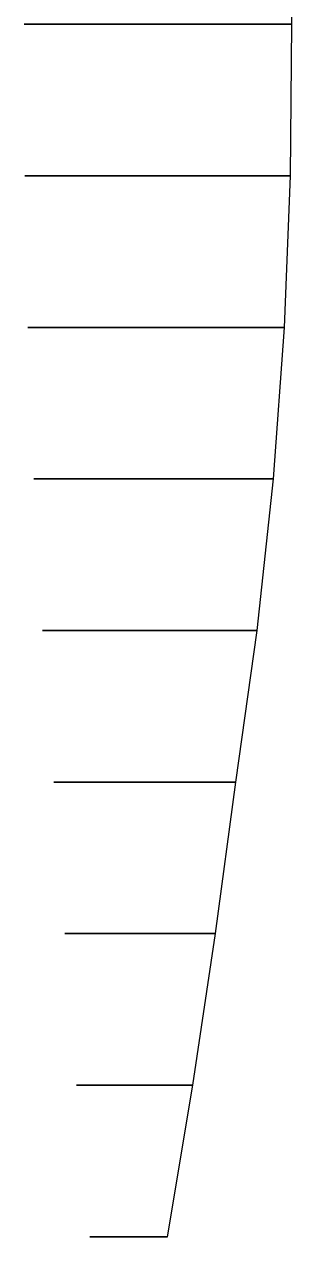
# Model space of a CAD drawing. Extents: x -6 to 11, y 38 to 190.
# Drawn here: x -5.9 to 10.9, y 38 to 114 of the extents above; entities that cross this region are included whole.
import ezdxf

# ---------------------------------------------------------------- set-up
doc = ezdxf.new("R2010")
doc.units = 0
doc.layers.get('0').update_dxf_attribs({"linetype": 'CONTINUOUS'})

msp = doc.modelspace()

# ---------------------------------------------------------------- linework, layer by layer
msp.add_polyline3d([(3.0964, 38, -8.1167), (3.0891, 38, -8.0757), (3.079, 38, -8.0186), (3.0667, 38, -7.9455), (3.0522, 38, -7.8565), (3.0351, 38, -7.7519), (3.0153, 38, -7.632), (2.9922, 38, -7.4972), (2.9655, 38, -7.3479), (2.9349, 38, -7.1846), (2.9, 38, -7.0076), (2.8608, 38, -6.8176), (2.8171, 38, -6.615), (2.7689, 38, -6.4005), (2.716, 38, -6.1745), (2.6581, 38, -5.9379), (2.5949, 38, -5.6915), (2.527, 38, -5.4356), (2.4554, 38, -5.1707), (2.3808, 38, -4.8971), (2.3036, 38, -4.6155), (2.2241, 38, -4.3264), (2.1422, 38, -4.0307), (2.058, 38, -3.7291), (1.9717, 38, -3.4222), (1.8832, 38, -3.111), (1.7926, 38, -2.7961), (1.6997, 38, -2.4785), (1.6044, 38, -2.159), (1.5064, 38, -1.8384), (1.4056, 38, -1.5178), (1.3021, 38, -1.198), (1.1957, 38, -0.8798), (1.0866, 38, -0.5642), (0.9747, 38, -0.252), (0.8602, 38, 0.0558), (0.7435, 38, 0.3585), (0.6248, 38, 0.6552), (0.5047, 38, 0.9454), (0.3838, 38, 1.2282), (0.2622, 38, 1.5029), (0.1408, 38, 1.7691), (0.0199, 38, 2.026), (-0.1, 38, 2.2731), (-0.2182, 38, 2.5098), (-0.3347, 38, 2.7355), (-0.4488, 38, 2.9497), (-0.5605, 38, 3.1517), (-0.6691, 38, 3.3411), (-0.7741, 38, 3.5174), (-0.8756, 38, 3.68), (-0.9736, 38, 3.8284), (-1.0659, 38, 3.9627), (-1.1516, 38, 4.0828), (-1.2366, 38, 4.1861), (-1.3243, 38, 4.269), (-1.4131, 38, 4.3267), (-1.4966, 38, 4.361), (-1.5686, 38, 4.3769), (-1.6261, 38, 4.3791), (-1.6667, 38, 4.3708), (-1.7018, 38, 4.3496), (-1.7355, 38, 4.3059), (-1.7625, 38, 4.2417), (-1.7811, 38, 4.1575), (-1.7853, 38, 4.0544), (-1.7695, 38, 3.935), (-1.7361, 38, 3.804), (-1.6908, 38, 3.6616), (-1.6402, 38, 3.5056), (-1.5839, 38, 3.3366), (-1.5207, 38, 3.1556), (-1.4511, 38, 2.963), (-1.3758, 38, 2.7591), (-1.295, 38, 2.5443), (-1.2088, 38, 2.3192), (-1.1176, 38, 2.0843), (-1.0218, 38, 1.8402), (-0.9218, 38, 1.5873), (-0.8177, 38, 1.3263), (-0.7099, 38, 1.0577), (-0.5988, 38, 0.7822), (-0.4847, 38, 0.5004), (-0.368, 38, 0.2129), (-0.249, 38, -0.0795), (-0.1281, 38, -0.3763), (-0.0056, 38, -0.6766), (0.1181, 38, -0.98), (0.2427, 38, -1.2855), (0.3679, 38, -1.5926), (0.4932, 38, -1.9004), (0.6184, 38, -2.2083), (0.7431, 38, -2.5155), (0.867, 38, -2.8214), (0.9897, 38, -3.1251), (1.1111, 38, -3.426), (1.2307, 38, -3.7233), (1.3483, 38, -4.0163), (1.4636, 38, -4.3043), (1.5763, 38, -4.5867), (1.6862, 38, -4.8627), (1.7928, 38, -5.1317), (1.8961, 38, -5.3931), (1.9961, 38, -5.646), (2.0933, 38, -5.8897), (2.1881, 38, -6.1231), (2.2809, 38, -6.3454), (2.371, 38, -6.5564), (2.4578, 38, -6.7555), (2.5408, 38, -6.9424), (2.6197, 38, -7.1167), (2.6942, 38, -7.2781), (2.7638, 38, -7.4263), (2.828, 38, -7.5611), (2.8865, 38, -7.6822), (2.9388, 38, -7.7897), (2.9844, 38, -7.8833), (3.0231, 38, -7.9629), (3.0547, 38, -8.0285), (3.079, 38, -8.0798), (3.0964, 38, -8.1167), (4.6765, 47.5, -9.6048), (4.6624, 47.5, -9.5554), (4.643, 47.5, -9.4867), (4.6192, 47.5, -9.3985), (4.591, 47.5, -9.2911), (4.5582, 47.5, -9.1648), (4.5205, 47.5, -9.02), (4.4774, 47.5, -8.8571), (4.4285, 47.5, -8.6769), (4.3736, 47.5, -8.4797), (4.3124, 47.5, -8.2662), (4.2449, 47.5, -8.0369), (4.1712, 47.5, -7.7925), (4.0914, 47.5, -7.5337), (4.0055, 47.5, -7.261), (3.9135, 47.5, -6.9754), (3.8151, 47.5, -6.6777), (3.711, 47.5, -6.3686), (3.6019, 47.5, -6.0484), (3.4885, 47.5, -5.7179), (3.3713, 47.5, -5.3777), (3.2504, 47.5, -5.0285), (3.1259, 47.5, -4.6714), (2.998, 47.5, -4.3073), (2.8668, 47.5, -3.9371), (2.7324, 47.5, -3.5617), (2.5947, 47.5, -3.1822), (2.4536, 47.5, -2.7996), (2.3089, 47.5, -2.4151), (2.1601, 47.5, -2.0299), (2.0072, 47.5, -1.6452), (1.8501, 47.5, -1.262), (1.6888, 47.5, -0.8816), (1.5235, 47.5, -0.505), (1.3541, 47.5, -0.1334), (1.1807, 47.5, 0.2321), (1.0042, 47.5, 0.5905), (0.825, 47.5, 0.941), (0.6436, 47.5, 1.2826), (0.461, 47.5, 1.6146), (0.2778, 47.5, 1.9361), (0.0947, 47.5, 2.2466), (-0.0872, 47.5, 2.5454), (-0.2675, 47.5, 2.8318), (-0.4453, 47.5, 3.1052), (-0.6202, 47.5, 3.3648), (-0.7916, 47.5, 3.6102), (-0.9589, 47.5, 3.8405), (-1.1215, 47.5, 4.0552), (-1.2787, 47.5, 4.2538), (-1.4303, 47.5, 4.4357), (-1.5759, 47.5, 4.6002), (-1.7135, 47.5, 4.7475), (-1.8423, 47.5, 4.8774), (-1.966, 47.5, 4.9873), (-2.0867, 47.5, 5.0744), (-2.2023, 47.5, 5.1348), (-2.3076, 47.5, 5.1703), (-2.3971, 47.5, 5.1859), (-2.468, 47.5, 5.1857), (-2.5173, 47.5, 5.1722), (-2.5569, 47.5, 5.1413), (-2.5886, 47.5, 5.0809), (-2.6062, 47.5, 4.9963), (-2.6108, 47.5, 4.8898), (-2.5985, 47.5, 4.7632), (-2.5647, 47.5, 4.6195), (-2.5119, 47.5, 4.4622), (-2.4449, 47.5, 4.2913), (-2.3687, 47.5, 4.1048), (-2.2832, 47.5, 3.9035), (-2.1876, 47.5, 3.6883), (-2.0827, 47.5, 3.4598), (-1.9692, 47.5, 3.2182), (-1.8472, 47.5, 2.9642), (-1.7172, 47.5, 2.6983), (-1.5798, 47.5, 2.4212), (-1.4354, 47.5, 2.1333), (-1.2846, 47.5, 1.8354), (-1.1277, 47.5, 1.528), (-0.9653, 47.5, 1.212), (-0.7979, 47.5, 0.8879), (-0.6261, 47.5, 0.5565), (-0.4503, 47.5, 0.2186), (-0.271, 47.5, -0.1252), (-0.0889, 47.5, -0.4739), (0.0956, 47.5, -0.827), (0.282, 47.5, -1.1834), (0.4697, 47.5, -1.5425), (0.6582, 47.5, -1.9034), (0.8469, 47.5, -2.2652), (1.0355, 47.5, -2.6271), (1.2234, 47.5, -2.9884), (1.41, 47.5, -3.348), (1.595, 47.5, -3.7052), (1.7778, 47.5, -4.0591), (1.958, 47.5, -4.4089), (2.1352, 47.5, -4.7537), (2.3089, 47.5, -5.0928), (2.4787, 47.5, -5.4253), (2.6442, 47.5, -5.7503), (2.805, 47.5, -6.0672), (2.9608, 47.5, -6.3751), (3.1114, 47.5, -6.6732), (3.2569, 47.5, -6.9605), (3.3976, 47.5, -7.2359), (3.5336, 47.5, -7.4987), (3.6642, 47.5, -7.7483), (3.7888, 47.5, -7.9841), (3.907, 47.5, -8.2058), (4.0186, 47.5, -8.4127), (4.1231, 47.5, -8.6044), (4.2202, 47.5, -8.7806), (4.3094, 47.5, -8.9409), (4.3902, 47.5, -9.0852), (4.462, 47.5, -9.2132), (4.5245, 47.5, -9.325), (4.5773, 47.5, -9.4202), (4.6202, 47.5, -9.4987), (4.6531, 47.5, -9.5604), (4.6765, 47.5, -9.6048), (6.1024, 57, -10.3234), (6.0814, 57, -10.2696), (6.0525, 57, -10.1947), (6.017, 57, -10.0983), (5.9749, 57, -9.9807), (5.9262, 57, -9.8423), (5.8705, 57, -9.6836), (5.8074, 57, -9.505), (5.7365, 57, -9.3074), (5.6575, 57, -9.0912), (5.5705, 57, -8.8572), (5.4755, 57, -8.6058), (5.3729, 57, -8.3378), (5.263, 57, -8.0537), (5.146, 57, -7.7542), (5.0222, 57, -7.4402), (4.8915, 57, -7.1125), (4.7544, 57, -6.7719), (4.6114, 57, -6.419), (4.4631, 57, -6.0546), (4.3097, 57, -5.6797), (4.1514, 57, -5.2951), (3.9884, 57, -4.9019), (3.8209, 57, -4.5011), (3.6491, 57, -4.0937), (3.4731, 57, -3.6809), (3.2929, 57, -3.2639), (3.1082, 57, -2.8438), (2.9188, 57, -2.4222), (2.724, 57, -2.0005), (2.5238, 57, -1.5801), (2.3183, 57, -1.1621), (2.1072, 57, -0.7481), (1.8909, 57, -0.3393), (1.6694, 57, 0.0629), (1.4428, 57, 0.4572), (1.2122, 57, 0.8426), (0.978, 57, 1.2182), (0.7412, 57, 1.5829), (0.503, 57, 1.9362), (0.2639, 57, 2.2769), (0.0254, 57, 2.6047), (-0.2117, 57, 2.9189), (-0.4465, 57, 3.2188), (-0.6779, 57, 3.5039), (-0.9053, 57, 3.7733), (-1.1279, 57, 4.0265), (-1.3451, 57, 4.2627), (-1.5561, 57, 4.4814), (-1.76, 57, 4.6819), (-1.9562, 57, 4.8638), (-2.1439, 57, 5.0265), (-2.3218, 57, 5.1699), (-2.4888, 57, 5.2938), (-2.6459, 57, 5.3967), (-2.7931, 57, 5.4773), (-2.9286, 57, 5.5336), (-3.049, 57, 5.5668), (-3.1505, 57, 5.5806), (-3.2304, 57, 5.5777), (-3.2849, 57, 5.5593), (-3.3253, 57, 5.5201), (-3.3495, 57, 5.4464), (-3.3518, 57, 5.3475), (-3.3371, 57, 5.2273), (-3.3048, 57, 5.0876), (-3.2524, 57, 4.9308), (-3.1817, 57, 4.7587), (-3.0955, 57, 4.5716), (-2.9964, 57, 4.3686), (-2.8845, 57, 4.1504), (-2.7599, 57, 3.9178), (-2.6233, 57, 3.6713), (-2.4753, 57, 3.4112), (-2.3163, 57, 3.1383), (-2.1469, 57, 2.8531), (-1.9679, 57, 2.5561), (-1.7798, 57, 2.248), (-1.5834, 57, 1.9294), (-1.3791, 57, 1.601), (-1.1676, 57, 1.2635), (-0.9496, 57, 0.9176), (-0.7259, 57, 0.564), (-0.4969, 57, 0.2035), (-0.2635, 57, -0.163), (-0.0263, 57, -0.5349), (0.2139, 57, -0.9113), (0.4566, 57, -1.2913), (0.7009, 57, -1.6741), (0.9464, 57, -2.0589), (1.1922, 57, -2.4447), (1.4377, 57, -2.8307), (1.6823, 57, -3.216), (1.9253, 57, -3.5997), (2.1662, 57, -3.9809), (2.4043, 57, -4.3587), (2.639, 57, -4.7321), (2.8698, 57, -5.1004), (3.096, 57, -5.4626), (3.3171, 57, -5.8178), (3.5327, 57, -6.1652), (3.7422, 57, -6.504), (3.9451, 57, -6.8332), (4.1411, 57, -7.1522), (4.3299, 57, -7.4598), (4.5113, 57, -7.7553), (4.6852, 57, -8.0377), (4.851, 57, -8.3065), (5.0081, 57, -8.561), (5.1564, 57, -8.8005), (5.2956, 57, -9.0245), (5.4253, 57, -9.2324), (5.5453, 57, -9.4236), (5.6551, 57, -9.5978), (5.7542, 57, -9.7548), (5.8421, 57, -9.8944), (5.9182, 57, -10.0163), (5.9824, 57, -10.1205), (6.0345, 57, -10.2066), (6.0742, 57, -10.2744), (6.1024, 57, -10.3234), (7.3911, 66.5, -10.647), (7.3636, 66.5, -10.5909), (7.326, 66.5, -10.5126), (7.2795, 66.5, -10.4117), (7.2243, 66.5, -10.2883), (7.1605, 66.5, -10.143), (7.0876, 66.5, -9.9761), (7.0054, 66.5, -9.7885), (6.9134, 66.5, -9.5808), (6.8115, 66.5, -9.3536), (6.6998, 66.5, -9.1076), (6.5785, 66.5, -8.8434), (6.4482, 66.5, -8.5616), (6.3092, 66.5, -8.2626), (6.1622, 66.5, -7.9473), (6.0074, 66.5, -7.6163), (5.8451, 66.5, -7.2705), (5.6755, 66.5, -6.9107), (5.4992, 66.5, -6.5379), (5.3164, 66.5, -6.153), (5.1275, 66.5, -5.757), (4.9325, 66.5, -5.3509), (4.7317, 66.5, -4.9359), (4.5256, 66.5, -4.513), (4.3142, 66.5, -4.0834), (4.0978, 66.5, -3.6483), (3.8763, 66.5, -3.2091), (3.6495, 66.5, -2.7671), (3.4171, 66.5, -2.3239), (3.1784, 66.5, -1.8813), (2.9335, 66.5, -1.4408), (2.6823, 66.5, -1.0038), (2.4248, 66.5, -0.5718), (2.1614, 66.5, -0.1464), (1.8921, 66.5, 0.2711), (1.617, 66.5, 0.679), (1.3375, 66.5, 1.0766), (1.0542, 66.5, 1.4626), (0.7682, 66.5, 1.8362), (0.4809, 66.5, 2.1968), (0.193, 66.5, 2.5433), (-0.0939, 66.5, 2.8754), (-0.3786, 66.5, 3.1924), (-0.6602, 66.5, 3.4938), (-0.9373, 66.5, 3.779), (-1.2094, 66.5, 4.0473), (-1.4752, 66.5, 4.298), (-1.7342, 66.5, 4.5305), (-1.9853, 66.5, 4.7441), (-2.2276, 66.5, 4.9384), (-2.4603, 66.5, 5.1128), (-2.6822, 66.5, 5.267), (-2.8923, 66.5, 5.4006), (-3.0896, 66.5, 5.5133), (-3.2728, 66.5, 5.605), (-3.4406, 66.5, 5.6758), (-3.5916, 66.5, 5.7252), (-3.7237, 66.5, 5.7537), (-3.8344, 66.5, 5.7638), (-3.921, 66.5, 5.757), (-3.9787, 66.5, 5.7338), (-4.0182, 66.5, 5.6876), (-4.0342, 66.5, 5.6043), (-4.0217, 66.5, 5.4961), (-3.989, 66.5, 5.3677), (-3.9382, 66.5, 5.2206), (-3.8684, 66.5, 5.0565), (-3.7804, 66.5, 4.8759), (-3.6757, 66.5, 4.6794), (-3.555, 66.5, 4.4673), (-3.4186, 66.5, 4.2404), (-3.2672, 66.5, 3.999), (-3.1016, 66.5, 3.7436), (-2.9222, 66.5, 3.4749), (-2.7297, 66.5, 3.1934), (-2.5248, 66.5, 2.8997), (-2.3084, 66.5, 2.5942), (-2.0812, 66.5, 2.2776), (-1.8438, 66.5, 1.9504), (-1.5971, 66.5, 1.6135), (-1.3418, 66.5, 1.2674), (-1.0788, 66.5, 0.9128), (-0.8087, 66.5, 0.5506), (-0.5325, 66.5, 0.1815), (-0.2509, 66.5, -0.1939), (0.0353, 66.5, -0.5746), (0.3251, 66.5, -0.9599), (0.6178, 66.5, -1.3489), (0.9126, 66.5, -1.7408), (1.2087, 66.5, -2.1348), (1.5053, 66.5, -2.5298), (1.8015, 66.5, -2.9251), (2.0967, 66.5, -3.3197), (2.3899, 66.5, -3.7128), (2.6806, 66.5, -4.1033), (2.968, 66.5, -4.4905), (3.2513, 66.5, -4.8733), (3.5299, 66.5, -5.2509), (3.803, 66.5, -5.6224), (4.07, 66.5, -5.9868), (4.3303, 66.5, -6.3434), (4.5834, 66.5, -6.6911), (4.8286, 66.5, -7.0292), (5.0652, 66.5, -7.3568), (5.2929, 66.5, -7.6731), (5.5111, 66.5, -7.9773), (5.7193, 66.5, -8.2687), (5.9171, 66.5, -8.5465), (6.1041, 66.5, -8.81), (6.28, 66.5, -9.0583), (6.4446, 66.5, -9.2909), (6.5977, 66.5, -9.5069), (6.7389, 66.5, -9.7059), (6.8678, 66.5, -9.8874), (6.9841, 66.5, -10.0511), (7.087, 66.5, -10.1968), (7.176, 66.5, -10.3244), (7.2511, 66.5, -10.4336), (7.3118, 66.5, -10.524), (7.3582, 66.5, -10.5954), (7.3911, 66.5, -10.647), (8.7317, 76, -10.9677), (8.6981, 76, -10.9092), (8.6519, 76, -10.8273), (8.5945, 76, -10.7216), (8.5262, 76, -10.5924), (8.447, 76, -10.4401), (8.3566, 76, -10.2652), (8.2546, 76, -10.0685), (8.1406, 76, -9.8508), (8.0145, 76, -9.6128), (7.8765, 76, -9.3553), (7.7269, 76, -9.0787), (7.5662, 76, -8.7837), (7.395, 76, -8.4709), (7.214, 76, -8.141), (7.0235, 76, -7.7947), (6.8238, 76, -7.433), (6.6153, 76, -7.0567), (6.3986, 76, -6.6668), (6.1741, 76, -6.2643), (5.942, 76, -5.8503), (5.7028, 76, -5.4258), (5.4567, 76, -4.9921), (5.2043, 76, -4.5503), (4.9457, 76, -4.1016), (4.6813, 76, -3.6474), (4.4111, 76, -3.189), (4.135, 76, -2.728), (3.8527, 76, -2.2661), (3.5638, 76, -1.8054), (3.2682, 76, -1.3473), (2.9662, 76, -0.8933), (2.6577, 76, -0.4454), (2.3432, 76, -0.0048), (2.0229, 76, 0.4266), (1.6972, 76, 0.8474), (1.3673, 76, 1.2567), (1.0342, 76, 1.6533), (0.699, 76, 2.0363), (0.3634, 76, 2.4051), (0.0281, 76, 2.7587), (-0.3051, 76, 3.0968), (-0.6349, 76, 3.4188), (-0.9601, 76, 3.7241), (-1.2794, 76, 4.0124), (-1.592, 76, 4.2826), (-1.8968, 76, 4.5344), (-2.1927, 76, 4.7669), (-2.4789, 76, 4.9797), (-2.7542, 76, 5.1722), (-3.0177, 76, 5.3439), (-3.2681, 76, 5.4947), (-3.5044, 76, 5.624), (-3.7253, 76, 5.7317), (-3.9296, 76, 5.8177), (-4.1157, 76, 5.8822), (-4.2821, 76, 5.9248), (-4.4267, 76, 5.9461), (-4.5469, 76, 5.9493), (-4.6398, 76, 5.9358), (-4.7005, 76, 5.9067), (-4.7398, 76, 5.854), (-4.7512, 76, 5.7629), (-4.7301, 76, 5.647), (-4.6857, 76, 5.5108), (-4.6205, 76, 5.3556), (-4.5335, 76, 5.1834), (-4.4257, 76, 4.9948), (-4.2988, 76, 4.7901), (-4.1535, 76, 4.5697), (-3.9902, 76, 4.3345), (-3.8097, 76, 4.0846), (-3.6128, 76, 3.8208), (-3.4002, 76, 3.5434), (-3.1725, 76, 3.2533), (-2.9305, 76, 2.9508), (-2.6753, 76, 2.6364), (-2.4076, 76, 2.3107), (-2.1283, 76, 1.9745), (-1.8381, 76, 1.6283), (-1.5381, 76, 1.2728), (-1.229, 76, 0.9088), (-0.9119, 76, 0.537), (-0.5876, 76, 0.1581), (-0.257, 76, -0.227), (0.0788, 76, -0.6177), (0.4189, 76, -1.013), (0.7624, 76, -1.4121), (1.1083, 76, -1.8143), (1.4558, 76, -2.2184), (1.8039, 76, -2.6238), (2.1517, 76, -3.0294), (2.4982, 76, -3.4344), (2.8425, 76, -3.8379), (3.184, 76, -4.2388), (3.5215, 76, -4.6363), (3.8545, 76, -5.0294), (4.1819, 76, -5.4172), (4.503, 76, -5.7988), (4.817, 76, -6.1733), (5.1232, 76, -6.5396), (5.421, 76, -6.897), (5.7096, 76, -7.2445), (5.9882, 76, -7.5814), (6.2564, 76, -7.9066), (6.5134, 76, -8.2195), (6.7588, 76, -8.5193), (6.9919, 76, -8.8051), (7.2124, 76, -9.0762), (7.4199, 76, -9.3318), (7.614, 76, -9.5711), (7.7945, 76, -9.7935), (7.9611, 76, -9.9983), (8.1131, 76, -10.185), (8.2502, 76, -10.3534), (8.3716, 76, -10.5034), (8.4767, 76, -10.6348), (8.5654, 76, -10.7473), (8.6374, 76, -10.8406), (8.6925, 76, -10.9144), (8.7317, 76, -10.9677), (9.7562, 85.5, -10.8774), (9.7177, 85.5, -10.8185), (9.6646, 85.5, -10.7361), (9.5984, 85.5, -10.6297), (9.5195, 85.5, -10.4994), (9.4278, 85.5, -10.3458), (9.323, 85.5, -10.1693), (9.2048, 85.5, -9.9709), (9.0728, 85.5, -9.7514), (8.9271, 85.5, -9.5115), (8.7677, 85.5, -9.252), (8.5951, 85.5, -8.9734), (8.4099, 85.5, -8.6763), (8.2127, 85.5, -8.3613), (8.0041, 85.5, -8.0291), (7.7847, 85.5, -7.6804), (7.5548, 85.5, -7.3163), (7.3149, 85.5, -6.9375), (7.0655, 85.5, -6.5451), (6.8073, 85.5, -6.1401), (6.5405, 85.5, -5.7235), (6.2656, 85.5, -5.2965), (5.9831, 85.5, -4.8603), (5.6934, 85.5, -4.416), (5.3969, 85.5, -3.965), (5.0939, 85.5, -3.5085), (4.7847, 85.5, -3.0481), (4.4693, 85.5, -2.5854), (4.1473, 85.5, -2.1221), (3.8185, 85.5, -1.6604), (3.4829, 85.5, -1.2018), (3.1409, 85.5, -0.748), (2.7925, 85.5, -0.3008), (2.4383, 85.5, 0.1383), (2.0787, 85.5, 0.5677), (1.714, 85.5, 0.9856), (1.3457, 85.5, 1.3913), (0.9749, 85.5, 1.7835), (0.6027, 85.5, 2.1615), (0.2309, 85.5, 2.5247), (-0.1396, 85.5, 2.8721), (-0.5069, 85.5, 3.2035), (-0.8698, 85.5, 3.5183), (-1.2268, 85.5, 3.8161), (-1.5767, 85.5, 4.0965), (-1.9185, 85.5, 4.3585), (-2.251, 85.5, 4.6018), (-2.5732, 85.5, 4.8257), (-2.8839, 85.5, 5.0296), (-3.1822, 85.5, 5.213), (-3.4668, 85.5, 5.3756), (-3.7366, 85.5, 5.5171), (-3.9904, 85.5, 5.6372), (-4.2268, 85.5, 5.7357), (-4.4446, 85.5, 5.8127), (-4.6422, 85.5, 5.8685), (-4.8179, 85.5, 5.9026), (-4.9697, 85.5, 5.916), (-5.0949, 85.5, 5.9118), (-5.1909, 85.5, 5.8922), (-5.2522, 85.5, 5.8581), (-5.2899, 85.5, 5.8009), (-5.2962, 85.5, 5.7055), (-5.2671, 85.5, 5.5862), (-5.2126, 85.5, 5.4471), (-5.1352, 85.5, 5.2897), (-5.0342, 85.5, 5.1158), (-4.9105, 85.5, 4.9261), (-4.7659, 85.5, 4.7209), (-4.6012, 85.5, 4.5006), (-4.4169, 85.5, 4.2657), (-4.2138, 85.5, 4.0168), (-3.9928, 85.5, 3.7544), (-3.7547, 85.5, 3.4788), (-3.5, 85.5, 3.1908), (-3.2297, 85.5, 2.8909), (-2.9449, 85.5, 2.5794), (-2.6464, 85.5, 2.2569), (-2.3352, 85.5, 1.9241), (-2.0121, 85.5, 1.5817), (-1.6782, 85.5, 1.2302), (-1.3344, 85.5, 0.8704), (-0.9816, 85.5, 0.5029), (-0.621, 85.5, 0.1286), (-0.2536, 85.5, -0.252), (0.1197, 85.5, -0.6379), (0.4978, 85.5, -1.0284), (0.8797, 85.5, -1.4227), (1.2642, 85.5, -1.8199), (1.6505, 85.5, -2.2191), (2.0375, 85.5, -2.6196), (2.4241, 85.5, -3.0204), (2.8094, 85.5, -3.4206), (3.1924, 85.5, -3.8193), (3.5722, 85.5, -4.2156), (3.9478, 85.5, -4.6085), (4.3182, 85.5, -4.9971), (4.6826, 85.5, -5.3806), (5.0401, 85.5, -5.758), (5.3897, 85.5, -6.1284), (5.7308, 85.5, -6.4908), (6.0625, 85.5, -6.8445), (6.384, 85.5, -7.1884), (6.6945, 85.5, -7.5218), (6.9934, 85.5, -7.8438), (7.28, 85.5, -8.1537), (7.5537, 85.5, -8.4505), (7.8137, 85.5, -8.7337), (8.0597, 85.5, -9.0023), (8.2912, 85.5, -9.2555), (8.5079, 85.5, -9.4926), (8.7093, 85.5, -9.7129), (8.8951, 85.5, -9.9158), (9.0647, 85.5, -10.1008), (9.2177, 85.5, -10.2677), (9.3531, 85.5, -10.4163), (9.4706, 85.5, -10.5466), (9.5697, 85.5, -10.6582), (9.6503, 85.5, -10.7508), (9.7122, 85.5, -10.8243), (9.7562, 85.5, -10.8774), (10.4469, 95, -10.4823), (10.4048, 95, -10.4248), (10.3467, 95, -10.3443), (10.2742, 95, -10.2402), (10.1874, 95, -10.1126), (10.0864, 95, -9.9621), (9.971, 95, -9.7892), (9.8409, 95, -9.5948), (9.6958, 95, -9.3798), (9.5356, 95, -9.145), (9.3606, 95, -8.8909), (9.1712, 95, -8.6183), (8.968, 95, -8.3277), (8.7518, 95, -8.0196), (8.5231, 95, -7.6947), (8.2826, 95, -7.3537), (8.0307, 95, -6.9977), (7.7679, 95, -6.6274), (7.4948, 95, -6.2438), (7.212, 95, -5.8479), (6.92, 95, -5.4407), (6.6193, 95, -5.0234), (6.3103, 95, -4.5973), (5.9936, 95, -4.1634), (5.6697, 95, -3.723), (5.339, 95, -3.2774), (5.0017, 95, -2.8282), (4.658, 95, -2.377), (4.3078, 95, -1.9256), (3.9506, 95, -1.476), (3.5867, 95, -1.0301), (3.2167, 95, -0.5893), (2.8405, 95, -0.1556), (2.4588, 95, 0.2697), (2.0722, 95, 0.6849), (1.6811, 95, 1.0881), (1.287, 95, 1.4788), (0.8911, 95, 1.8558), (0.4945, 95, 2.2183), (0.0991, 95, 2.5658), (-0.2941, 95, 2.8975), (-0.6833, 95, 3.2131), (-1.067, 95, 3.5122), (-1.444, 95, 3.7944), (-1.8129, 95, 4.0594), (-2.1725, 95, 4.3062), (-2.5217, 95, 4.5346), (-2.8595, 95, 4.7438), (-3.1847, 95, 4.9335), (-3.4961, 95, 5.1032), (-3.7927, 95, 5.2525), (-4.0731, 95, 5.3812), (-4.3361, 95, 5.4892), (-4.5805, 95, 5.5762), (-4.8049, 95, 5.6425), (-5.0077, 95, 5.6884), (-5.1873, 95, 5.7135), (-5.3415, 95, 5.719), (-5.468, 95, 5.7082), (-5.5639, 95, 5.6831), (-5.6241, 95, 5.6455), (-5.6592, 95, 5.5856), (-5.6605, 95, 5.4887), (-5.6248, 95, 5.3696), (-5.5622, 95, 5.2319), (-5.4756, 95, 5.0767), (-5.3641, 95, 4.9063), (-5.2289, 95, 4.721), (-5.0718, 95, 4.5211), (-4.8935, 95, 4.307), (-4.6945, 95, 4.0793), (-4.4759, 95, 3.8384), (-4.2384, 95, 3.5847), (-3.9828, 95, 3.3187), (-3.7099, 95, 3.041), (-3.4206, 95, 2.752), (-3.1159, 95, 2.4521), (-2.7969, 95, 2.1418), (-2.4644, 95, 1.8218), (-2.1194, 95, 1.4926), (-1.7629, 95, 1.1549), (-1.396, 95, 0.8093), (-1.0196, 95, 0.4564), (-0.635, 95, 0.097), (-0.243, 95, -0.2683), (0.1551, 95, -0.6388), (0.5583, 95, -1.0136), (0.9655, 95, -1.3921), (1.3756, 95, -1.7734), (1.7875, 95, -2.1566), (2.2002, 95, -2.5411), (2.6126, 95, -2.9259), (3.0237, 95, -3.3101), (3.4323, 95, -3.693), (3.8375, 95, -4.0736), (4.2383, 95, -4.451), (4.6337, 95, -4.8243), (5.0227, 95, -5.1928), (5.4043, 95, -5.5555), (5.7776, 95, -5.9115), (6.1419, 95, -6.2599), (6.4962, 95, -6.5999), (6.8397, 95, -6.9307), (7.1715, 95, -7.2514), (7.491, 95, -7.5611), (7.7974, 95, -7.8593), (8.09, 95, -8.145), (8.3681, 95, -8.4175), (8.6312, 95, -8.6761), (8.8788, 95, -8.9199), (9.1106, 95, -9.1482), (9.326, 95, -9.3603), (9.5247, 95, -9.5556), (9.7062, 95, -9.7337), (9.8697, 95, -9.8943), (10.0147, 95, -10.0374), (10.1404, 95, -10.1629), (10.2466, 95, -10.2705), (10.3331, 95, -10.3599), (10.3995, 95, -10.4309), (10.4469, 95, -10.4823), (10.8169, 104.5, -9.8763), (10.7726, 104.5, -9.8214), (10.7114, 104.5, -9.7446), (10.6348, 104.5, -9.645), (10.5431, 104.5, -9.523), (10.4362, 104.5, -9.3788), (10.3141, 104.5, -9.2133), (10.1764, 104.5, -9.0272), (10.0229, 104.5, -8.8214), (9.8536, 104.5, -8.5966), (9.6687, 104.5, -8.3537), (9.4688, 104.5, -8.093), (9.2544, 104.5, -7.8151), (9.0262, 104.5, -7.5206), (8.785, 104.5, -7.21), (8.5314, 104.5, -6.8842), (8.2657, 104.5, -6.5439), (7.9886, 104.5, -6.19), (7.7008, 104.5, -5.8235), (7.4027, 104.5, -5.4453), (7.0951, 104.5, -5.0564), (6.7783, 104.5, -4.6579), (6.4529, 104.5, -4.251), (6.1196, 104.5, -3.8368), (5.7788, 104.5, -3.4164), (5.4311, 104.5, -2.9914), (5.0768, 104.5, -2.563), (4.7159, 104.5, -2.1329), (4.3486, 104.5, -1.7029), (3.9745, 104.5, -1.2751), (3.594, 104.5, -0.8512), (3.2076, 104.5, -0.4327), (2.8155, 104.5, -0.0214), (2.4183, 104.5, 0.3813), (2.0168, 104.5, 0.7737), (1.6113, 104.5, 1.1541), (1.2035, 104.5, 1.522), (0.7944, 104.5, 1.8763), (0.3855, 104.5, 2.2162), (-0.0216, 104.5, 2.5413), (-0.4258, 104.5, 2.8509), (-0.8253, 104.5, 3.1448), (-1.2186, 104.5, 3.4226), (-1.6045, 104.5, 3.6841), (-1.9815, 104.5, 3.9288), (-2.3486, 104.5, 4.156), (-2.7045, 104.5, 4.3656), (-3.0482, 104.5, 4.5567), (-3.3785, 104.5, 4.7291), (-3.6943, 104.5, 4.8823), (-3.9944, 104.5, 5.016), (-4.2776, 104.5, 5.1303), (-4.5428, 104.5, 5.2247), (-4.7884, 104.5, 5.2994), (-5.0134, 104.5, 5.3545), (-5.216, 104.5, 5.3904), (-5.3947, 104.5, 5.4069), (-5.5475, 104.5, 5.4051), (-5.6719, 104.5, 5.3885), (-5.7657, 104.5, 5.3593), (-5.8234, 104.5, 5.3192), (-5.8553, 104.5, 5.2584), (-5.8521, 104.5, 5.1626), (-5.8112, 104.5, 5.0464), (-5.743, 104.5, 4.9132), (-5.65, 104.5, 4.7639), (-5.5319, 104.5, 4.6005), (-5.3896, 104.5, 4.4237), (-5.2249, 104.5, 4.2334), (-5.0387, 104.5, 4.03), (-4.8314, 104.5, 3.8142), (-4.604, 104.5, 3.5862), (-4.3574, 104.5, 3.3464), (-4.0923, 104.5, 3.0953), (-3.8095, 104.5, 2.8335), (-3.51, 104.5, 2.5613), (-3.1948, 104.5, 2.279), (-2.8649, 104.5, 1.9871), (-2.5213, 104.5, 1.6862), (-2.1649, 104.5, 1.3769), (-1.7967, 104.5, 1.0596), (-1.4178, 104.5, 0.735), (-1.0293, 104.5, 0.4037), (-0.6323, 104.5, 0.0663), (-0.2278, 104.5, -0.2766), (0.1831, 104.5, -0.6243), (0.5992, 104.5, -0.9761), (1.0194, 104.5, -1.3313), (1.4426, 104.5, -1.6891), (1.8678, 104.5, -2.0488), (2.2937, 104.5, -2.4097), (2.7194, 104.5, -2.7708), (3.1436, 104.5, -3.1316), (3.5655, 104.5, -3.4911), (3.9838, 104.5, -3.8484), (4.3976, 104.5, -4.2029), (4.8059, 104.5, -4.5536), (5.2077, 104.5, -4.8997), (5.6018, 104.5, -5.2405), (5.9876, 104.5, -5.5751), (6.3639, 104.5, -5.9026), (6.7301, 104.5, -6.2222), (7.0851, 104.5, -6.5332), (7.4281, 104.5, -6.8347), (7.7584, 104.5, -7.1261), (8.0752, 104.5, -7.4066), (8.3778, 104.5, -7.6754), (8.6654, 104.5, -7.9318), (8.9376, 104.5, -8.1752), (9.1938, 104.5, -8.4047), (9.4335, 104.5, -8.6196), (9.6564, 104.5, -8.8193), (9.862, 104.5, -9.0031), (10.0497, 104.5, -9.1707), (10.2189, 104.5, -9.3219), (10.3688, 104.5, -9.4566), (10.499, 104.5, -9.5749), (10.609, 104.5, -9.6763), (10.6987, 104.5, -9.7606), (10.7677, 104.5, -9.8277), (10.8169, 104.5, -9.8763), (10.8941, 114, -9.1334), (10.8488, 114, -9.082), (10.7864, 114, -9.0099), (10.708, 114, -8.9166), (10.6141, 114, -8.802), (10.5046, 114, -8.6666), (10.3794, 114, -8.5111), (10.2382, 114, -8.3362), (10.0809, 114, -8.143), (9.9075, 114, -7.932), (9.7183, 114, -7.704), (9.5137, 114, -7.4594), (9.2944, 114, -7.1987), (9.0611, 114, -6.9225), (8.8145, 114, -6.6313), (8.5551, 114, -6.3257), (8.2836, 114, -6.0066), (8.0004, 114, -5.6748), (7.7062, 114, -5.3312), (7.4017, 114, -4.9767), (7.0874, 114, -4.6121), (6.7639, 114, -4.2387), (6.4317, 114, -3.8575), (6.0915, 114, -3.4695), (5.7438, 114, -3.0759), (5.3892, 114, -2.678), (5.028, 114, -2.2771), (4.6605, 114, -1.8748), (4.2866, 114, -1.4729), (3.9064, 114, -1.0735), (3.52, 114, -0.678), (3.1281, 114, -0.288), (2.731, 114, 0.0947), (2.3294, 114, 0.4689), (1.9239, 114, 0.8329), (1.5151, 114, 1.1852), (1.1046, 114, 1.5252), (0.6934, 114, 1.852), (0.283, 114, 2.1648), (-0.1252, 114, 2.4634), (-0.5298, 114, 2.747), (-0.9292, 114, 3.0156), (-1.3221, 114, 3.2689), (-1.707, 114, 3.5066), (-2.0826, 114, 3.7284), (-2.4478, 114, 3.9338), (-2.8016, 114, 4.1223), (-3.1427, 114, 4.2936), (-3.4701, 114, 4.4472), (-3.7826, 114, 4.5828), (-4.0791, 114, 4.7002), (-4.3584, 114, 4.7993), (-4.6193, 114, 4.8801), (-4.8606, 114, 4.9424), (-5.081, 114, 4.9866), (-5.279, 114, 5.0131), (-5.453, 114, 5.0217), (-5.601, 114, 5.0138), (-5.721, 114, 4.9925), (-5.8107, 114, 4.9604), (-5.8651, 114, 4.9192), (-5.8935, 114, 4.8589), (-5.8864, 114, 4.7661), (-5.842, 114, 4.6552), (-5.7704, 114, 4.5288), (-5.6742, 114, 4.3878), (-5.5529, 114, 4.2342), (-5.4077, 114, 4.0686), (-5.2402, 114, 3.8908), (-5.0512, 114, 3.7013), (-4.8414, 114, 3.5005), (-4.6115, 114, 3.2887), (-4.3625, 114, 3.0663), (-4.0952, 114, 2.8337), (-3.8102, 114, 2.5914), (-3.5087, 114, 2.3397), (-3.1915, 114, 2.0789), (-2.8596, 114, 1.8094), (-2.514, 114, 1.5317), (-2.1557, 114, 1.2464), (-1.7857, 114, 0.9538), (-1.405, 114, 0.6546), (-1.0147, 114, 0.3493), (-0.6158, 114, 0.0383), (-0.2095, 114, -0.2776), (0.2031, 114, -0.5979), (0.6211, 114, -0.9219), (1.0431, 114, -1.2491), (1.4682, 114, -1.5788), (1.8952, 114, -1.9101), (2.323, 114, -2.2426), (2.7506, 114, -2.5753), (3.1768, 114, -2.9078), (3.6006, 114, -3.2391), (4.0209, 114, -3.5684), (4.4367, 114, -3.8952), (4.847, 114, -4.2185), (5.2508, 114, -4.5376), (5.647, 114, -4.8519), (6.0347, 114, -5.1605), (6.4131, 114, -5.4627), (6.7813, 114, -5.7576), (7.1383, 114, -6.0446), (7.4833, 114, -6.323), (7.8155, 114, -6.592), (8.1342, 114, -6.8509), (8.4386, 114, -7.0992), (8.7281, 114, -7.3361), (9.002, 114, -7.5609), (9.2598, 114, -7.773), (9.5011, 114, -7.9715), (9.7254, 114, -8.156), (9.9323, 114, -8.3258), (10.1212, 114, -8.4806), (10.2914, 114, -8.6203), (10.4424, 114, -8.7448), (10.5734, 114, -8.8541), (10.6843, 114, -8.9479), (10.7747, 114, -9.0261), (10.8444, 114, -9.0883), (10.8941, 114, -9.1334), (10.71, 123.5, -8.307)])

doc.saveas('drawing.dxf')
